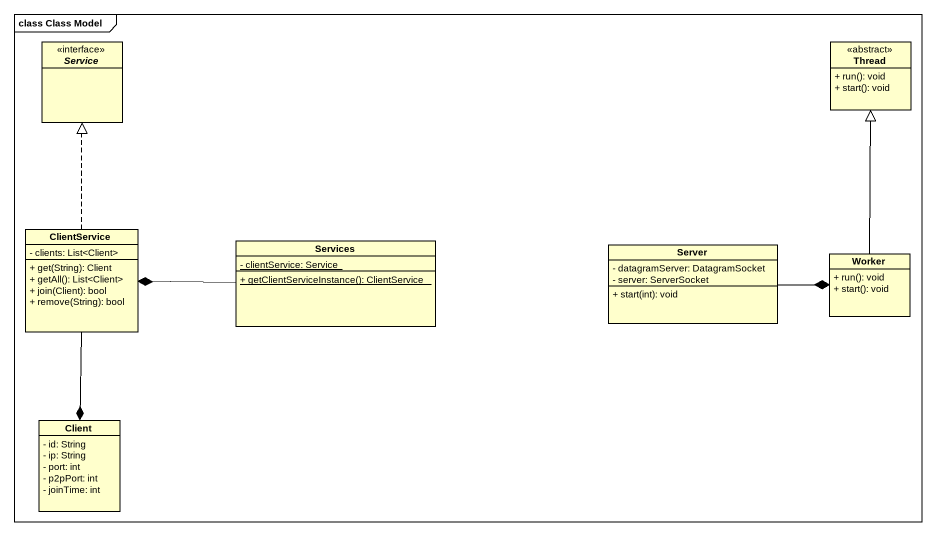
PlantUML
@startuml
mainframe class Class Model
hide circle
hide empty members
skinparam classAttributeIconSize 0
interface Service <<interface>>
class Thread <<abstract>> {
  + run(): void
  + start(): void
}
class ClientService {
  - clients: List<Client>
  + get(String): Client
  + getAll(): List<Client>
  + join(Client): bool
  + remove(String): bool
}
class Services {
  {static} - clientService: Service
  {static} + getClientServiceInstance(): ClientService
}
class Server {
  - datagramServer: DatagramSocket
  - server: ServerSocket
  + start(int): void
}
class Worker {
  + run(): void
  + start(): void
}
class Client {
  - id: String
  - ip: String
  - port: int
  - p2pPort: int
  - joinTime: int
}
ClientService .up.|> Service
ClientService --* Client
Services -left-* ClientService
Server -right-* Worker
Worker -up-|> Thread
@enduml
